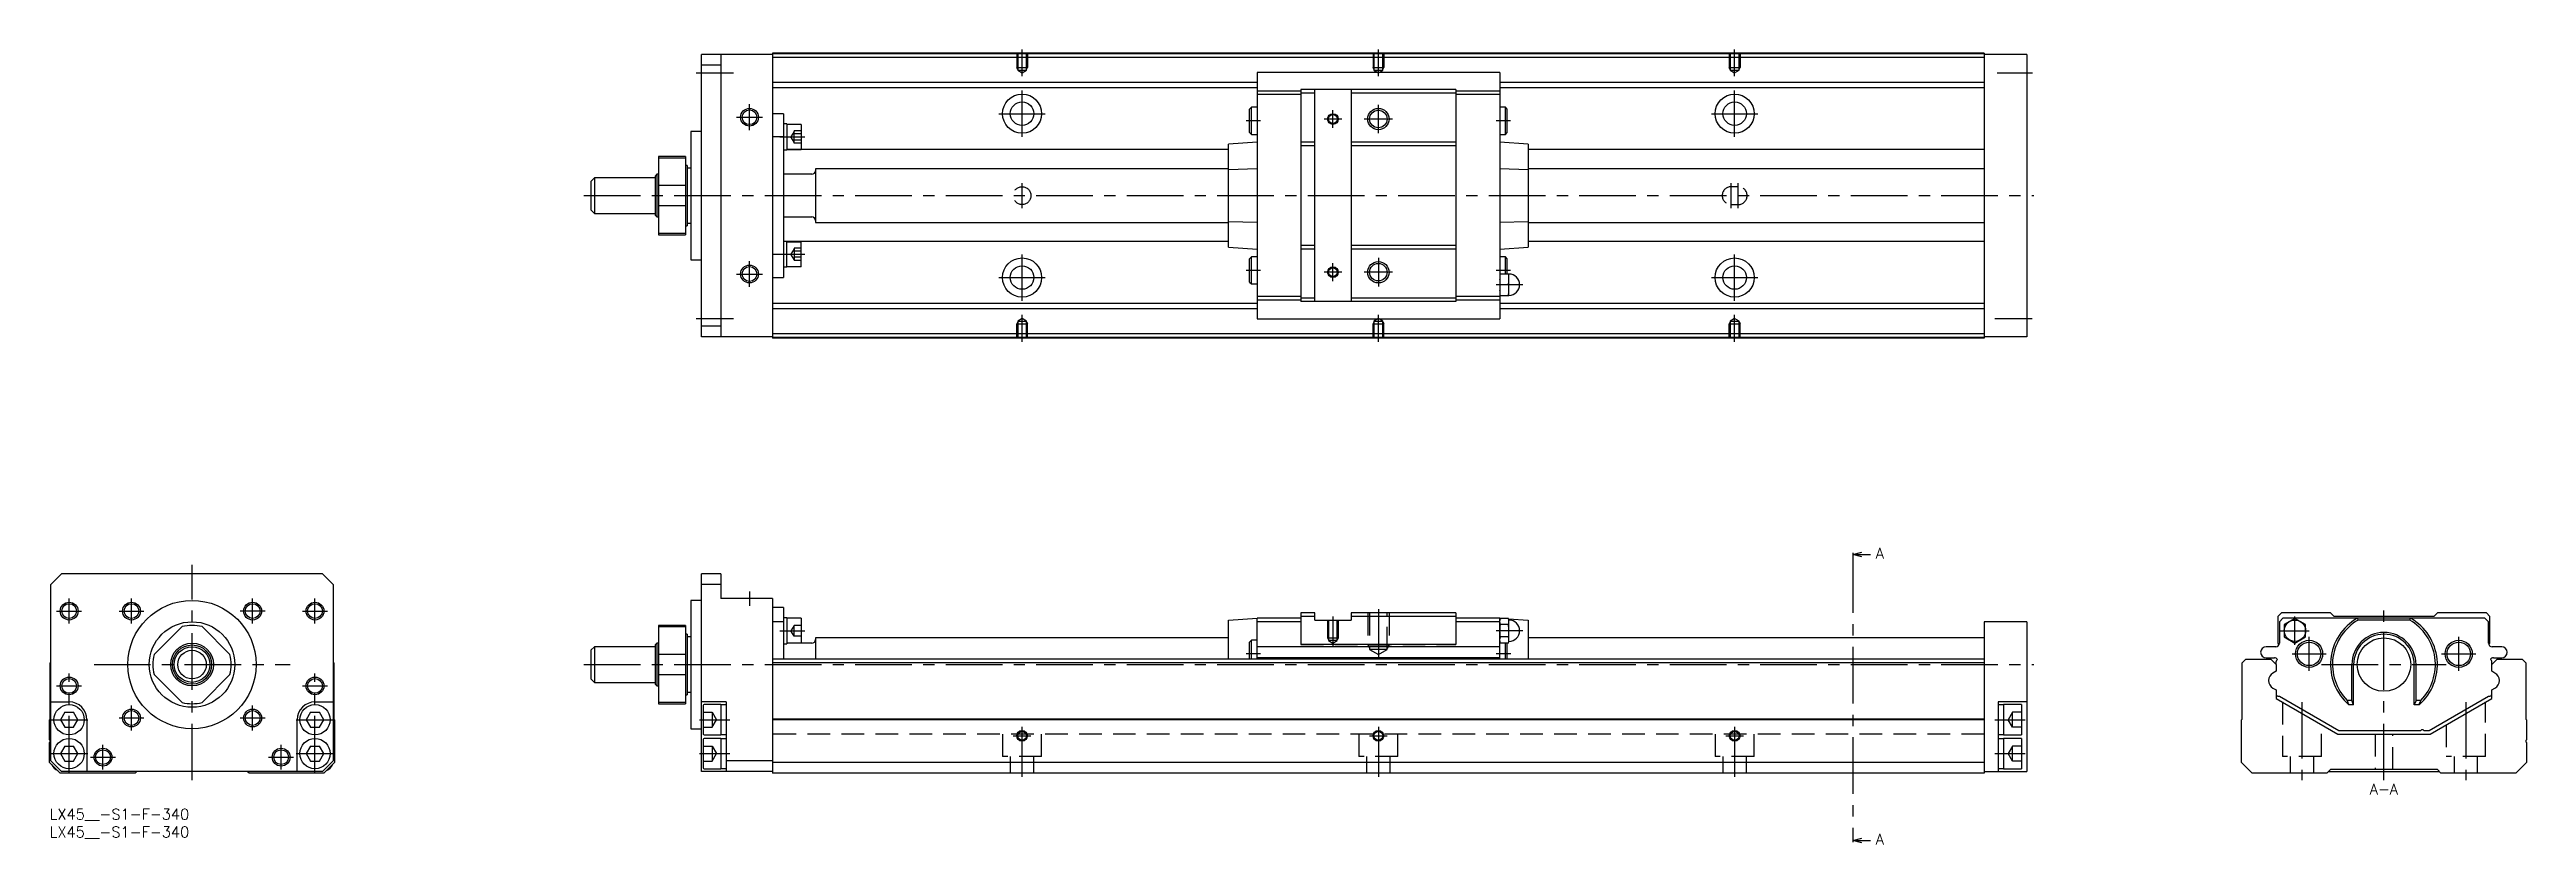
# Model space of a CAD drawing. Extents: x 0 to 695, y -10 to 213.
import ezdxf

# ---------------------------------------------------------------- set-up
doc = ezdxf.new("R2010")
doc.units = 0
doc.header["$LTSCALE"] = 0.5
doc.linetypes.add('CENTER', pattern=[50.8, 31.75, -6.35, 6.35, -6.35])
doc.linetypes.add('DASHED', pattern=[19.05, 12.7, -6.35])
for name, color, linetype in [('MSM_CENTER', 1, 'CENTER'), ('MSM_CONTINUOUS', 7, 'CONTINUOUS'), ('MSM_DASHED', 4, 'DASHED'), ('MSM_NARROW', 5, 'CONTINUOUS'), ('MSM_PART_NUMBER', 7, 'CONTINUOUS')]:
    doc.layers.add(name, color=color, linetype=linetype)
doc.styles.get("Standard").update_dxf_attribs({"font": 'txt.shx', "height": 3, "bigfont": 'bigfont.shx'})

# ---------------------------------------------------------------- blocks, each defined once
blk = doc.blocks.new('*U22')
at = {"layer": 'MSM_PART_NUMBER'}
blk.add_text('LX45__-S1-F-340', height=3, dxfattribs=at).set_placement((0, -3))
blk = doc.blocks.new('*U23')
at = {"layer": 'MSM_PART_NUMBER'}
blk.add_text('LX45__-S1-F-340', height=3, dxfattribs=at).set_placement((0, -8))

msp = doc.modelspace()

# ---------------------------------------------------------------- linework, layer by layer
at = {"layer": 'MSM_CENTER'}
for p, q in [((272.95, 205.61), (272.95, 213.12)), ((372.95, 205.61), (372.95, 213.12)), ((472.95, 205.61), (472.95, 213.12)), ((181.45, 206.62), (191.95, 206.62)), ((272.95, 188.62), (272.95, 201.62)), ((472.95, 188.62), (472.95, 201.62)), ((546.62, 206.62), (556.57, 206.62)), ((196.45, 190.5), (196.45, 197.75)), ((266.45, 195.12), (279.44, 195.12)), ((360.2, 191.12), (360.2, 196.12)), ((372.95, 189.62), (372.95, 197.62)), ((466.45, 195.12), (479.45, 195.12)), ((192.82, 194.12), (200.07, 194.12)), ((204.95, 188.58), (211.95, 188.58)), ((339.85, 193.12), (335.86, 193.12)), ((362.7, 193.62), (357.7, 193.62)), ((376.95, 193.62), (368.95, 193.62)), ((410.06, 193.12), (406.03, 193.12)), ((272.95, 168.62), (272.95, 175.62)), ((471.95, 168.62), (471.95, 175.62)), ((473.95, 168.62), (473.95, 175.62)), ((149.95, 172.12), (556.95, 172.12)), ((196.45, 146.5), (196.45, 153.75)), ((204.95, 155.67), (211.95, 155.67)), ((272.95, 142.62), (272.95, 155.62)), ((360.2, 148.12), (360.2, 153.12)), ((372.95, 154.62), (372.95, 146.62)), ((472.95, 142.62), (472.95, 155.62)), ((192.82, 150.12), (200.07, 150.12)), ((266.45, 149.12), (279.45, 149.12)), ((339.85, 151.12), (335.86, 151.12)), ((362.7, 150.62), (357.7, 150.62)), ((376.95, 150.62), (368.95, 150.62)), ((410.06, 151.12), (406.03, 151.12)), ((413.54, 147.12), (406.06, 147.12)), ((466.45, 149.12), (479.45, 149.12)), ((181.45, 137.62), (191.95, 137.62)), ((272.95, 131.12), (272.95, 138.63)), ((372.95, 131.12), (372.95, 138.63)), ((472.95, 131.12), (472.95, 138.63)), ((545.95, 137.62), (556.45, 137.62)), ((506.11, 70.87), (506.11, -8.37)), ((40, 8), (40, 68.5)), ((5.5, 52), (5.5, 59)), ((23, 52), (23, 59)), ((57, 52), (57, 59)), ((74.5, 52), (74.5, 59)), ((196.45, 61), (196.45, 57)), ((372.95, 56), (372.95, 42.3)), ((655.18, 8), (655.18, 56)), ((2, 55.5), (9, 55.5)), ((19.5, 55.5), (26.5, 55.5)), ((60.5, 55.5), (53.5, 55.5)), ((71, 55.5), (78, 55.5)), ((204.95, 50), (211.95, 50)), ((360.2, 54), (360.2, 45.5)), ((413.54, 50), (406.06, 50)), ((626.18, 50), (634.18, 50)), ((630.18, 46), (630.18, 54)), ((339.85, 43.5), (335.86, 43.5)), ((410.09, 43.5), (406.06, 43.5)), ((629.38, 43.5), (638.98, 43.5)), ((634.18, 38.7), (634.18, 48.3)), ((671.38, 43.5), (680.98, 43.5)), ((676.18, 38.7), (676.18, 48.3)), ((5.5, 10.25), (5.5, 38)), ((12.5, 40.5), (67.5, 40.5)), ((74.5, 10.25), (74.5, 38)), ((149.95, 40.5), (556.95, 40.5)), ((637.68, 40.5), (672.68, 40.5)), ((2, 34.5), (9, 34.5)), ((23, 22), (23, 29)), ((57, 22), (57, 29)), ((71, 34.5), (78, 34.5)), ((632.18, 29.97), (632.18, 8)), ((678.18, 29.97), (678.18, 8)), ((0.25, 25), (10.75, 25)), ((19.5, 25.5), (26.5, 25.5)), ((53.5, 25.5), (60.5, 25.5)), ((69.25, 25), (79.75, 25)), ((182.45, 25), (190.95, 25)), ((272.95, 9), (272.95, 23)), ((372.95, 23), (372.95, 9)), ((472.95, 23), (472.95, 9)), ((545.95, 25), (554.45, 25)), ((0.25, 15.5), (10.75, 15.5)), ((11.5, 14.5), (18.5, 14.5)), ((15, 11), (15, 18)), ((61.5, 14.5), (68.5, 14.5)), ((65, 11), (65, 18)), ((69.25, 15.5), (79.75, 15.5)), ((182.45, 15.5), (190.95, 15.5)), ((270.45, 20.5), (275.45, 20.5)), ((370.45, 20.5), (375.45, 20.5)), ((470.45, 20.5), (475.45, 20.5)), ((545.95, 15.5), (554.45, 15.5))]:
    msp.add_line(p, q, dxfattribs=at)
at = {"layer": 'MSM_CONTINUOUS'}
for p, q in [((202.95, 211.72), (182.95, 211.72)), ((182.95, 132.52), (182.95, 211.72)), ((188.45, 208.72), (182.95, 208.72)), ((188.45, 211.72), (188.45, 132.52)), ((542.95, 212.12), (202.95, 212.12)), ((202.95, 212.12), (202.95, 132.12)), ((542.95, 211.92), (202.95, 211.92)), ((542.95, 210.92), (202.95, 210.92)), ((542.95, 212.12), (542.95, 132.12)), ((554.95, 211.72), (542.95, 211.72)), ((554.95, 211.72), (554.95, 132.52)), ((338.9, 203.87), (202.95, 203.87)), ((338.9, 202.37), (202.95, 202.37)), ((407, 206.72), (338.9, 206.72)), ((338.9, 206.72), (338.9, 137.52)), ((394.7, 201.87), (351.2, 201.87)), ((351.2, 201.87), (351.2, 142.37)), ((355.1, 142.37), (355.1, 201.87)), ((365.3, 201.87), (365.3, 142.37)), ((394.7, 201.87), (394.7, 142.37)), ((407, 206.72), (407, 137.52)), ((542.95, 203.87), (407, 203.87)), ((542.95, 202.37), (407, 202.37)), ((205.95, 195.12), (202.95, 195.12)), ((205.95, 195.12), (205.95, 149.12)), ((337.3, 196.92), (336.8, 196.42)), ((336.8, 189.82), (336.8, 196.42)), ((338.9, 196.92), (337.3, 196.92)), ((337.3, 189.32), (337.3, 196.92)), ((351.2, 201.47), (338.9, 201.47)), ((351.2, 200.47), (338.9, 200.47)), ((355.1, 200.87), (351.2, 200.87)), ((394.7, 200.87), (365.3, 200.87)), ((407, 201.47), (394.7, 201.47)), ((407, 200.47), (394.7, 200.47)), ((408.6, 196.92), (407, 196.92)), ((408.6, 189.32), (408.6, 196.92)), ((409.1, 196.42), (408.6, 196.92)), ((409.1, 189.82), (409.1, 196.42)), ((179.95, 190.12), (179.95, 154.12)), ((182.95, 190.12), (179.95, 190.12)), ((205.95, 188.65), (202.95, 188.65)), ((206.95, 192.23), (205.95, 192.23)), ((206.95, 192.23), (206.95, 184.93)), ((210.95, 192.08), (206.95, 192.08)), ((210.95, 192.08), (210.95, 185.08)), ((336.8, 189.82), (337.3, 189.32)), ((337.3, 189.32), (338.9, 189.32)), ((407, 189.32), (408.6, 189.32)), ((408.6, 189.32), (409.1, 189.82)), ((178.45, 183.12), (170.95, 183.12)), ((170.95, 183.12), (170.95, 161.12)), ((170.95, 182.76), (178.45, 182.76)), ((178.45, 183.12), (178.45, 161.12)), ((205.95, 184.93), (206.95, 184.93)), ((206.95, 185.08), (210.95, 185.08)), ((330.9, 185.05), (206.95, 185.05)), ((338.9, 187.12), (330.9, 186.57)), ((330.9, 157.68), (330.9, 186.57)), ((355.1, 187.12), (351.2, 187.12)), ((355.1, 186.12), (351.2, 186.12)), ((394.7, 187.12), (365.3, 187.12)), ((394.7, 186.12), (365.3, 186.12)), ((415, 186.57), (407, 187.12)), ((415, 186.57), (415, 157.68)), ((542.95, 185.05), (415, 185.05)), ((152.95, 177.12), (151.95, 176.12)), ((151.95, 176.12), (151.95, 168.12)), ((169.95, 177.12), (152.95, 177.12)), ((152.95, 177.12), (152.95, 167.12)), ((170.45, 178.12), (169.95, 177.62)), ((169.95, 177.62), (169.95, 166.62)), ((170.95, 178.12), (170.45, 178.12)), ((170.45, 178.12), (170.45, 166.12)), ((178.45, 174.92), (170.95, 174.92)), ((178.95, 180.62), (178.45, 180.62)), ((178.95, 180.62), (178.95, 163.62)), ((179.95, 179.87), (178.95, 179.87)), ((213.95, 178.12), (205.95, 178.12)), ((214.95, 179.62), (214.95, 164.62)), ((330.9, 179.62), (214.95, 179.62)), ((338.9, 179.61), (330.9, 179.36)), ((415, 179.36), (407, 179.61)), ((542.95, 179.62), (415, 179.62)), ((151.95, 168.12), (152.95, 167.12)), ((152.95, 167.12), (169.95, 167.12)), ((170.95, 169.33), (178.45, 169.33)), ((169.95, 166.62), (170.45, 166.12)), ((170.45, 166.12), (170.95, 166.12)), ((178.45, 161.49), (170.95, 161.49)), ((170.95, 161.12), (178.45, 161.12)), ((178.45, 163.62), (178.95, 163.62)), ((178.95, 164.37), (179.95, 164.37)), ((205.95, 166.12), (213.95, 166.12)), ((214.95, 164.62), (330.9, 164.62)), ((330.9, 164.89), (338.9, 164.64)), ((407, 164.64), (415, 164.89)), ((415, 164.62), (542.95, 164.62)), ((179.95, 154.12), (182.95, 154.12)), ((205.95, 155.6), (202.95, 155.6)), ((205.95, 159.32), (206.95, 159.32)), ((206.95, 152.02), (206.95, 159.32)), ((330.9, 159.2), (206.95, 159.2)), ((206.95, 159.17), (210.95, 159.17)), ((210.95, 152.17), (210.95, 159.17)), ((330.9, 157.68), (338.9, 157.12)), ((337.3, 154.92), (336.8, 154.42)), ((336.8, 147.82), (336.8, 154.42)), ((338.9, 154.92), (337.3, 154.92)), ((337.3, 147.32), (337.3, 154.92)), ((355.1, 158.12), (351.2, 158.12)), ((355.1, 157.12), (351.2, 157.12)), ((394.7, 158.12), (365.3, 158.12)), ((394.7, 157.12), (365.3, 157.12)), ((407, 157.12), (415, 157.68)), ((408.6, 154.92), (407, 154.92)), ((409.1, 154.42), (408.6, 154.92)), ((408.6, 150.12), (408.6, 154.92)), ((409.1, 150.12), (409.1, 154.42)), ((542.95, 159.2), (415, 159.2)), ((202.95, 149.12), (205.95, 149.12)), ((206.95, 152.02), (205.95, 152.02)), ((210.95, 152.17), (206.95, 152.17)), ((336.8, 147.82), (337.3, 147.32)), ((337.3, 147.32), (338.9, 147.32)), ((409.6, 150.12), (407, 150.12)), ((409.47, 147.12), (407.12, 147.12)), ((409.6, 144.12), (409.6, 150.12)), ((338.9, 141.87), (202.95, 141.87)), ((338.9, 140.37), (202.95, 140.37)), ((351.2, 143.77), (338.9, 143.77)), ((351.2, 142.77), (338.9, 142.77)), ((355.1, 143.37), (351.2, 143.37)), ((394.7, 142.37), (351.2, 142.37)), ((394.7, 143.37), (365.3, 143.37)), ((407, 143.77), (394.7, 143.77)), ((407, 142.77), (394.7, 142.77)), ((407, 144.12), (409.6, 144.12)), ((542.95, 141.87), (407, 141.87)), ((542.95, 140.37), (407, 140.37)), ((188.45, 135.52), (182.95, 135.52)), ((202.95, 132.52), (182.95, 132.52)), ((542.95, 133.32), (202.95, 133.32)), ((542.95, 132.32), (202.95, 132.32)), ((542.95, 132.12), (202.95, 132.12)), ((338.9, 137.52), (407, 137.52)), ((554.95, 132.52), (542.95, 132.52)), ((506.11, 71.37), (508.61, 72.04)), ((506.11, 71.87), (506.11, 70.87)), ((506.11, 71.37), (511.11, 71.37)), ((508.61, 70.7), (506.11, 71.37)), ((3.4, 66), (0.4, 63)), ((0.4, 13.5), (0.4, 63)), ((76.6, 66), (3.4, 66)), ((79.6, 63), (76.6, 66)), ((79.6, 63), (79.6, 13.5)), ((188.45, 66), (182.95, 66)), ((182.95, 10.5), (182.95, 66)), ((188.45, 63), (182.95, 63)), ((188.45, 66), (188.45, 59)), ((182.95, 58.5), (179.95, 58.5)), ((179.95, 58.5), (179.95, 22.5)), ((202.95, 59), (188.45, 59)), ((202.95, 59), (202.95, 10)), ((205.95, 56.5), (202.95, 56.5)), ((205.95, 56.5), (205.95, 42)), ((37.2, 51.14), (29.36, 43.3)), ((50.64, 43.3), (42.8, 51.14)), ((178.45, 51.5), (170.95, 51.5)), ((170.95, 51.5), (170.95, 29.5)), ((170.95, 51.14), (178.45, 51.14)), ((178.45, 51.5), (178.45, 29.5)), ((178.95, 49), (178.45, 49)), ((178.95, 49), (178.95, 32)), ((205.95, 52.5), (202.95, 52.5)), ((206.95, 53.65), (205.95, 53.65)), ((206.95, 53.65), (206.95, 46.35)), ((210.95, 53.5), (206.95, 53.5)), ((210.95, 53.5), (210.95, 46.5)), ((330.9, 53), (338.9, 53.5)), ((330.9, 42), (330.9, 53)), ((351.2, 53.5), (338.9, 53.5)), ((338.9, 42), (338.9, 53.5)), ((351.2, 52.5), (338.9, 52.5)), ((351.2, 55), (351.2, 46.15)), ((355.1, 55), (351.2, 55)), ((355.1, 54), (351.2, 54)), ((355.1, 53), (355.1, 55)), ((355.1, 53), (365.3, 53)), ((365.3, 55), (365.3, 53)), ((394.7, 55), (365.3, 55)), ((394.7, 54), (365.3, 54)), ((394.7, 55), (394.7, 46.15)), ((407, 53.5), (394.7, 53.5)), ((407, 52.5), (394.7, 52.5)), ((407, 53.5), (407.57, 53.46)), ((407, 42), (407, 53.5)), ((407.12, 53.46), (407, 53)), ((407, 52.41), (407, 52.6)), ((409.47, 53.46), (407.12, 53.46)), ((409.47, 51.73), (407.12, 51.73)), ((409.6, 53), (409.47, 53.46)), ((409.5, 53.34), (415, 53)), ((409.6, 47), (409.6, 53)), ((415, 53), (415, 42)), ((554.95, 52.5), (542.95, 52.5)), ((542.95, 52.5), (542.95, 10)), ((554.95, 52.5), (554.95, 10.5)), ((626.43, 55), (625.43, 54)), ((625.43, 54), (625.43, 46.62)), ((626.83, 53.5), (625.83, 52.5)), ((625.83, 52.5), (625.83, 46.5)), ((640.18, 55), (626.43, 55)), ((683.53, 53.5), (626.83, 53.5)), ((630.18, 53.46), (627.18, 51.73)), ((627.18, 51.73), (627.18, 48.27)), ((633.18, 51.73), (630.18, 53.46)), ((633.18, 48.27), (633.18, 51.73)), ((641.18, 54), (640.18, 55)), ((669.18, 54), (641.18, 54)), ((647.7, 53.5), (647.95, 53)), ((662.41, 53), (647.95, 53)), ((662.41, 53), (662.66, 53.5)), ((670.18, 55), (669.18, 54)), ((683.93, 55), (670.18, 55)), ((684.53, 52.5), (683.53, 53.5)), ((684.93, 54), (683.93, 55)), ((684.53, 46.5), (684.53, 52.5)), ((684.93, 46.62), (684.93, 54)), ((152.95, 45.5), (151.95, 44.5)), ((151.95, 44.5), (151.95, 36.5)), ((169.95, 45.5), (152.95, 45.5)), ((152.95, 45.5), (152.95, 35.5)), ((170.45, 46.5), (169.95, 46)), ((169.95, 46), (169.95, 35)), ((170.95, 46.5), (170.45, 46.5)), ((170.45, 46.5), (170.45, 34.5)), ((178.45, 43.3), (170.95, 43.3)), ((179.95, 48.25), (178.95, 48.25)), ((542.95, 42), (202.95, 42)), ((205.95, 46.35), (206.95, 46.35)), ((213.95, 46.5), (206.95, 46.5)), ((214.95, 48), (214.95, 42)), ((330.9, 48), (214.95, 48)), ((337.3, 47.3), (336.8, 46.8)), ((336.8, 42), (336.8, 46.8)), ((337.3, 42), (337.3, 47.3)), ((338.9, 47.3), (337.3, 47.3)), ((407, 45.5), (338.9, 45.5)), ((407, 42.4), (338.9, 42.4)), ((394.7, 46.15), (351.2, 46.15)), ((407, 47), (407.12, 46.54)), ((409.47, 48.27), (407.12, 48.27)), ((409.47, 46.54), (407.12, 46.54)), ((408.6, 42), (408.6, 46.54)), ((409.1, 42), (409.1, 46.54)), ((409.47, 46.54), (409.6, 47)), ((542.95, 48), (415, 48)), ((615.38, 41), (616.38, 42)), ((616.38, 42), (623.43, 42)), ((624.83, 45.5), (622.13, 45.5)), ((622.13, 42.4), (624.43, 42.4)), ((623.43, 42), (624.93, 40.5)), ((627.18, 48.27), (630.18, 46.54)), ((630.18, 46.54), (633.18, 48.27)), ((685.43, 40.5), (686.93, 42)), ((688.23, 45.5), (685.53, 45.5)), ((685.93, 42.4), (688.23, 42.4)), ((686.93, 42), (693.98, 42)), ((693.98, 42), (694.98, 41)), ((0.2, 41), (0.4, 41.2)), ((0.2, 25.2), (0.2, 41)), ((29.36, 37.7), (37.2, 29.86)), ((42.8, 29.86), (50.64, 37.7)), ((79.6, 41.2), (79.8, 41)), ((79.8, 41), (79.8, 25.2)), ((151.95, 36.5), (152.95, 35.5)), ((152.95, 35.5), (169.95, 35.5)), ((169.95, 35), (170.45, 34.5)), ((170.95, 37.7), (178.45, 37.7)), ((542.95, 41), (202.95, 41)), ((615.38, 25.2), (615.38, 41)), ((624.93, 38.61), (624.03, 38.1)), ((624.88, 41.2), (624.88, 40.55)), ((624.93, 40.5), (624.93, 38.61)), ((646.18, 30.44), (646.18, 40.5)), ((646.68, 29.22), (646.68, 40.5)), ((663.68, 29.22), (663.68, 40.5)), ((664.18, 30.44), (664.18, 40.5)), ((685.43, 38.61), (685.43, 40.5)), ((686.32, 38.1), (685.43, 38.61)), ((685.48, 40.55), (685.48, 41.2)), ((694.98, 41), (694.98, 25.2)), ((0.4, 30), (5.5, 30)), ((74.5, 30), (79.6, 30)), ((170.45, 34.5), (170.95, 34.5)), ((178.45, 29.86), (170.95, 29.86)), ((170.95, 29.5), (178.45, 29.5)), ((178.45, 32), (178.95, 32)), ((178.95, 32.75), (179.95, 32.75)), ((189.95, 30), (182.95, 30)), ((183.45, 29), (183.45, 21)), ((188.45, 29.25), (183.7, 29.25)), ((188.45, 29.25), (188.45, 20.75)), ((189.95, 29.15), (188.45, 29.15)), ((189.95, 30), (189.95, 10.5)), ((546.95, 30), (546.95, 10.5)), ((554.95, 30), (546.95, 30)), ((548.45, 29.15), (546.95, 29.15)), ((553.45, 29.25), (548.45, 29.25)), ((548.45, 29.25), (548.45, 20.75)), ((553.45, 29.25), (553.45, 20.75)), ((624.03, 33.9), (624.93, 33.39)), ((624.93, 33.39), (624.93, 31)), ((624.93, 31), (642.25, 21)), ((625.68, 31.61), (625.88, 31.61)), ((625.88, 31.61), (642.52, 22)), ((646.18, 30.44), (644.82, 30.44)), ((646.68, 29.22), (645.29, 29.22)), ((646.68, 29.22), (646.18, 30.44)), ((664.18, 30.44), (663.68, 29.22)), ((665.07, 29.22), (663.68, 29.22)), ((665.54, 30.44), (664.18, 30.44)), ((667.84, 22), (684.48, 31.61)), ((668.11, 21), (685.43, 31)), ((684.48, 31.61), (684.68, 31.61)), ((685.43, 33.39), (686.32, 33.9)), ((685.43, 31), (685.43, 33.39)), ((0, 25), (0.2, 25.2)), ((0, 19.4), (0, 25)), ((4.27, 27.12), (3.05, 25)), ((3.05, 25), (4.27, 22.88)), ((4.27, 27.12), (6.73, 27.12)), ((4.27, 22.88), (6.73, 22.88)), ((7.95, 25), (6.73, 27.12)), ((6.73, 22.88), (7.95, 25)), ((10.5, 25), (10.5, 10.5)), ((69.5, 10.5), (69.5, 25)), ((73.27, 27.12), (72.05, 25)), ((72.05, 25), (73.27, 22.88)), ((73.27, 27.12), (75.73, 27.12)), ((73.27, 22.88), (75.73, 22.88)), ((76.95, 25), (75.73, 27.12)), ((75.73, 22.88), (76.95, 25)), ((79.8, 25.2), (80, 25)), ((80, 25), (80, 13)), ((179.95, 22.5), (182.95, 22.5)), ((542.95, 25.2), (202.95, 25.2)), ((542.95, 25), (202.95, 25)), ((615.18, 25), (615.38, 25.2)), ((615.18, 13), (615.18, 25)), ((642.25, 21), (668.11, 21)), ((642.52, 22), (665.53, 22)), ((666.33, 22), (667.84, 22)), ((694.98, 25.2), (695.18, 25)), ((695.18, 25), (695.18, 19.4)), ((0, 13), (0, 18.6)), ((4.27, 17.62), (3.05, 15.5)), ((3.05, 15.5), (4.27, 13.38)), ((4.27, 17.62), (6.73, 17.62)), ((7.95, 15.5), (6.73, 17.62)), ((6.73, 13.38), (7.95, 15.5)), ((73.27, 17.62), (72.05, 15.5)), ((72.05, 15.5), (73.27, 13.38)), ((73.27, 17.62), (75.73, 17.62)), ((76.95, 15.5), (75.73, 17.62)), ((75.73, 13.38), (76.95, 15.5)), ((183.45, 19.5), (183.45, 11.5)), ((183.7, 20.75), (188.45, 20.75)), ((188.45, 19.75), (183.7, 19.75)), ((188.45, 20.85), (189.95, 20.85)), ((188.45, 19.75), (188.45, 11.25)), ((189.95, 19.65), (188.45, 19.65)), ((546.95, 20.85), (548.45, 20.85)), ((548.45, 19.65), (546.95, 19.65)), ((548.45, 20.75), (553.45, 20.75)), ((553.45, 19.75), (548.45, 19.75)), ((548.45, 19.75), (548.45, 11.25)), ((553.45, 19.75), (553.45, 11.25)), ((695.18, 18.6), (695.18, 13)), ((3, 10), (0, 13)), ((3.4, 10.5), (0.4, 13.5)), ((24, 10), (3, 10)), ((76.6, 10.5), (3.4, 10.5)), ((4.27, 13.38), (6.73, 13.38)), ((24.5, 10.5), (24, 10)), ((56, 10), (55.5, 10.5)), ((77, 10), (56, 10)), ((73.27, 13.38), (75.73, 13.38)), ((79.6, 13.5), (76.6, 10.5)), ((80, 13), (77, 10)), ((202.95, 10.5), (182.95, 10.5)), ((183.7, 11.25), (188.45, 11.25)), ((188.45, 11.35), (189.95, 11.35)), ((202.95, 13.5), (189.95, 13.5)), ((542.95, 13), (202.95, 13)), ((542.95, 10), (202.95, 10)), ((542.95, 10.5), (554.95, 10.5)), ((546.95, 11.35), (548.45, 11.35)), ((548.45, 11.25), (553.45, 11.25)), ((618.18, 10), (615.18, 13)), ((639.18, 10), (618.18, 10)), ((640.18, 11), (639.18, 10)), ((639.68, 10.5), (670.68, 10.5)), ((670.18, 11), (640.18, 11)), ((671.18, 10), (670.18, 11)), ((692.18, 10), (671.18, 10)), ((695.18, 13), (692.18, 10)), ((506.11, -8.87), (508.61, -8.2)), ((506.11, -8.37), (506.11, -9.37)), ((506.11, -8.87), (511.11, -8.87)), ((508.61, -9.54), (506.11, -8.87))]:
    msp.add_line(p, q, dxfattribs=at)
for centre, radius in [((196.45, 194.12), 2.07), ((272.95, 195.12), 5.5), ((272.95, 195.12), 3.3), ((360.2, 193.62), 1.23), ((372.95, 193.62), 2.46), ((472.95, 195.12), 5.5), ((472.95, 195.12), 3.3), ((272.95, 149.12), 5.5), ((372.95, 150.62), 2.46), ((472.95, 149.12), 5.5), ((196.45, 150.12), 2.07), ((272.95, 149.12), 3.3), ((360.2, 150.62), 1.23), ((472.95, 149.12), 3.3), ((5.5, 55.5), 2.07), ((23, 55.5), 2.07), ((40, 40.5), 18), ((57, 55.5), 2.07), ((74.5, 55.5), 2.07), ((40, 40.5), 12), ((630.18, 50), 3), ((40, 40.5), 6), ((40, 40.5), 5.5), ((40, 40.5), 5), ((40, 40.5), 4), ((634.18, 43.5), 3.8), ((634.18, 43.5), 3.3), ((655.18, 40.5), 7.5), ((676.18, 43.5), 3.8), ((676.18, 43.5), 3.3), ((5.5, 34.5), 2.07), ((74.5, 34.5), 2.07), ((5.5, 25), 4.25), ((74.5, 25), 4.25), ((23, 25.5), 2.07), ((57, 25.5), 2.07), ((272.95, 20.5), 1.23), ((372.95, 20.5), 1.23), ((472.95, 20.5), 1.23), ((5.5, 15.5), 4.25), ((15, 14.5), 2.07), ((65, 14.5), 2.07), ((74.5, 15.5), 4.25)]:
    msp.add_circle(centre, radius, dxfattribs=at)
for centre, radius, start, end in [((213.95, 179.12), 1, 270, 0), ((213.95, 165.12), 1, 0, 90), ((416.69, 148.58), 9.69, 170.8086, 179.713), ((416.69, 148.67), 9.7, 180.28862, 189.18978), ((416.69, 145.58), 9.69, 170.8086, 179.713), ((399.9, 148.58), 9.7, 0.28862, 9.18978), ((399.9, 148.67), 9.69, 350.8086, 359.713), ((399.9, 145.58), 9.7, 0.28862, 9.18978), ((409.6, 147.12), 3, 270, 90), ((416.69, 145.67), 9.7, 180.28862, 189.18978), ((399.9, 145.67), 9.69, 350.8086, 359.713), ((40, 40.5), 11, 75.27264, 104.72736), ((410.3, 52.57), 3.31, 164.22771, 179.4294), ((410.3, 52.63), 3.31, 180.57378, 195.76911), ((419.88, 49.95), 12.89, 172.03062, 179.75617), ((420.45, 50.1), 13.46, 180.40698, 187.80623), ((406.29, 52.56), 3.31, 0.57378, 15.76911), ((406.29, 52.63), 3.31, 344.22771, 359.4294), ((396.7, 49.94), 12.89, 0.24521, 7.968), ((396.14, 50.1), 13.46, 352.19377, 359.59302), ((409.6, 50), 3, 270, 90), ((655.18, 40.5), 15, 119.92643, 228.76392), ((655.18, 40.5), 14.44, 120.05097, 224.15139), ((655.18, 40.5), 9, 0, 180), ((655.18, 40.5), 8.5, 0, 180), ((655.18, 40.5), 14.44, 315.84861, 59.94903), ((655.18, 40.5), 15, 311.23608, 60.07357), ((40, 40.5), 11, 165.27264, 194.72736), ((40, 40.5), 11, 345.27264, 14.72736), ((213.95, 47.5), 1, 270, 0), ((410.3, 47.37), 3.31, 164.22771, 179.4294), ((410.3, 47.44), 3.31, 180.57378, 195.76911), ((406.29, 47.37), 3.31, 0.57378, 15.76911), ((406.29, 47.43), 3.31, 344.22771, 359.4294), ((622.13, 43.95), 1.55, 90, 270), ((624.43, 41.4), 1, 30.09191, 90), ((624.83, 46.5), 1, 270, 0), ((625.68, 41.2), 0.8, 118.74892, 180), ((625.93, 46.62), 0.5, 180, 251.07258), ((685.53, 46.5), 1, 180, 270), ((684.43, 46.62), 0.5, 289.00551, 0), ((685.93, 41.4), 1, 90, 149.90809), ((684.68, 41.2), 0.8, 0, 61.25108), ((688.23, 43.95), 1.55, 270, 90), ((625.33, 35.85), 2.6, 120.00003, 176.58933), ((625.33, 36.15), 2.6, 183.41067, 239.99996), ((685.02, 35.85), 2.6, 3.41067, 59.99996), ((685.02, 36.15), 2.6, 300.00004, 356.58933), ((5.5, 25), 5, 0, 90), ((40, 40.5), 11, 255.27264, 284.72736), ((74.5, 25), 5, 90, 180), ((183.7, 29), 0.25, 90, 180), ((625.68, 32.41), 0.8, 200.37237, 270), ((658.81, 35.16), 14.76, 198.65668, 203.74193), ((651.47, 35.2), 14.86, 336.27386, 341.32752), ((684.68, 32.41), 0.8, 270, 339.63587), ((183.7, 21), 0.25, 180, 270), ((665.93, 21.7), 0.5, 36.8699, 143.1301), ((-0.3, 19), 0.5, 306.8699, 53.1301), ((183.7, 19.5), 0.25, 90, 180), ((695.48, 19), 0.5, 126.8699, 233.1301), ((3.4, 13.5), 3, 201.81505, 248.18495), ((76.6, 13.5), 3, 291.81368, 338.18632), ((183.7, 11.5), 0.25, 180, 270)]:
    msp.add_arc(centre, radius, start, end, dxfattribs=at)
at = {"layer": 'MSM_DASHED'}
for p, q in [((271.45, 212.12), (271.45, 208.12)), ((271.72, 212.12), (271.72, 207.32)), ((274.18, 207.32), (274.18, 212.12)), ((274.45, 212.12), (274.45, 208.12)), ((371.45, 212.12), (371.45, 208.12)), ((371.72, 212.12), (371.72, 207.32)), ((374.18, 207.32), (374.18, 212.12)), ((374.45, 212.12), (374.45, 208.12)), ((471.45, 212.12), (471.45, 208.12)), ((471.72, 212.12), (471.72, 207.32)), ((474.18, 207.32), (474.18, 212.12)), ((474.45, 212.12), (474.45, 208.12)), ((271.45, 208.12), (274.45, 208.12)), ((271.72, 207.66), (271.45, 208.12)), ((271.72, 207.32), (272.95, 206.61)), ((271.72, 207.32), (274.18, 207.32)), ((272.95, 206.61), (274.18, 207.32)), ((274.18, 207.66), (274.45, 208.12)), ((371.45, 208.12), (374.45, 208.12)), ((371.72, 207.66), (371.45, 208.12)), ((371.72, 207.32), (372.76, 206.72)), ((371.72, 207.32), (374.18, 207.32)), ((373.14, 206.72), (374.18, 207.32)), ((374.18, 207.66), (374.45, 208.12)), ((471.45, 208.12), (474.45, 208.12)), ((471.72, 207.66), (471.45, 208.12)), ((471.72, 207.32), (472.95, 206.61)), ((471.72, 207.32), (474.18, 207.32)), ((472.95, 206.61), (474.18, 207.32)), ((474.18, 207.66), (474.45, 208.12)), ((208.95, 190.08), (208.08, 188.58)), ((208.95, 187.08), (208.08, 188.58)), ((208.95, 186.85), (208.95, 190.31)), ((210.95, 190.31), (208.95, 190.31)), ((210.95, 189.45), (208.95, 189.45)), ((210.95, 187.71), (208.95, 187.71)), ((210.95, 186.85), (208.95, 186.85)), ((473.95, 174.62), (471.95, 174.62)), ((471.95, 169.62), (473.95, 169.62)), ((208.95, 157.17), (208.08, 155.67)), ((208.95, 154.17), (208.08, 155.67)), ((208.95, 157.4), (208.95, 153.94)), ((210.95, 157.4), (208.95, 157.4)), ((210.95, 156.54), (208.95, 156.54)), ((210.95, 154.8), (208.95, 154.8)), ((210.95, 153.94), (208.95, 153.94)), ((271.72, 136.59), (271.45, 136.12)), ((271.45, 132.12), (271.45, 136.12)), ((271.45, 136.12), (274.45, 136.12)), ((272.95, 137.63), (271.72, 136.92)), ((271.72, 136.92), (271.72, 132.12)), ((271.72, 136.92), (274.18, 136.92)), ((274.18, 136.92), (272.95, 137.63)), ((274.18, 132.12), (274.18, 136.92)), ((274.18, 136.59), (274.45, 136.12)), ((274.45, 132.12), (274.45, 136.12)), ((371.72, 136.59), (371.45, 136.12)), ((371.45, 132.12), (371.45, 136.12)), ((371.45, 136.12), (374.45, 136.12)), ((372.76, 137.52), (371.72, 136.92)), ((371.72, 136.92), (371.72, 132.12)), ((371.72, 136.92), (374.18, 136.92)), ((374.18, 136.92), (373.14, 137.52)), ((374.18, 132.12), (374.18, 136.92)), ((374.18, 136.59), (374.45, 136.12)), ((374.45, 132.12), (374.45, 136.12)), ((471.72, 136.59), (471.45, 136.12)), ((471.45, 132.12), (471.45, 136.12)), ((471.45, 136.12), (474.45, 136.12)), ((472.95, 137.63), (471.72, 136.92)), ((471.72, 136.92), (471.72, 132.12)), ((471.72, 136.92), (474.18, 136.92)), ((474.18, 136.92), (472.95, 137.63)), ((474.18, 132.12), (474.18, 136.92)), ((474.18, 136.59), (474.45, 136.12)), ((474.45, 132.12), (474.45, 136.12)), ((208.95, 51.5), (208.08, 50)), ((208.95, 48.5), (208.08, 50)), ((208.95, 48.5), (208.95, 51.5)), ((210.95, 51.5), (208.95, 51.5)), ((208.95, 50), (210.95, 50)), ((358.7, 53), (358.7, 48)), ((358.97, 53), (358.97, 47.21)), ((361.43, 47.21), (361.43, 53)), ((361.7, 53), (361.7, 48)), ((369.95, 55), (369.95, 46)), ((370.49, 55), (370.49, 44.72)), ((375.4, 44.72), (375.4, 55)), ((375.95, 55), (375.95, 46)), ((210.95, 48.5), (208.95, 48.5)), ((351.2, 46.15), (394.7, 46.15)), ((358.7, 48), (361.7, 48)), ((358.7, 48), (358.97, 47.53)), ((358.97, 47.21), (360.2, 46.5)), ((361.43, 47.21), (358.97, 47.21)), ((360.2, 46.5), (361.43, 47.21)), ((361.7, 48), (361.43, 47.53)), ((369.95, 46), (370.49, 45.06)), ((369.95, 46), (375.95, 46)), ((370.49, 44.72), (372.95, 43.3)), ((375.4, 44.72), (370.49, 44.72)), ((372.95, 43.3), (375.4, 44.72)), ((375.95, 46), (375.4, 45.06)), ((626.68, 29.99), (626.68, 14.7)), ((683.68, 14.7), (683.68, 29.99)), ((183.45, 27.12), (185.95, 27.12)), ((183.45, 25), (185.95, 25)), ((183.45, 22.88), (185.95, 22.88)), ((185.95, 27.12), (185.95, 22.88)), ((185.95, 27.12), (187.17, 25)), ((185.95, 22.88), (187.17, 25)), ((542.95, 25.2), (202.95, 25.2)), ((542.95, 25), (202.95, 25)), ((542.95, 21), (202.95, 21)), ((267.45, 21), (267.45, 14.7)), ((278.45, 14.7), (278.45, 21)), ((367.45, 21), (367.45, 14.7)), ((378.45, 14.7), (378.45, 21)), ((467.45, 21), (467.45, 14.7)), ((478.45, 14.7), (478.45, 21)), ((550.95, 27.12), (549.72, 25)), ((550.95, 22.88), (549.72, 25)), ((553.45, 27.12), (550.95, 27.12)), ((550.95, 22.88), (550.95, 27.12)), ((550.95, 25), (553.45, 25)), ((553.45, 22.88), (550.95, 22.88)), ((637.68, 14.7), (637.68, 23.64)), ((652.68, 21), (652.68, 11)), ((657.68, 11), (657.68, 21)), ((672.68, 23.64), (672.68, 14.7)), ((183.45, 17.62), (185.95, 17.62)), ((183.45, 15.5), (185.95, 15.5)), ((185.95, 17.62), (187.17, 15.5)), ((185.95, 17.62), (185.95, 13.38)), ((185.95, 13.38), (187.17, 15.5)), ((278.45, 14.7), (267.45, 14.7)), ((269.65, 14.7), (269.65, 10)), ((276.25, 10), (276.25, 14.7)), ((378.45, 14.7), (367.45, 14.7)), ((369.65, 14.7), (369.65, 10)), ((376.25, 10), (376.25, 14.7)), ((478.45, 14.7), (467.45, 14.7)), ((469.65, 14.7), (469.65, 10)), ((476.25, 10), (476.25, 14.7)), ((550.95, 17.62), (549.72, 15.5)), ((550.95, 13.38), (549.72, 15.5)), ((550.95, 13.38), (550.95, 17.62)), ((553.45, 17.62), (550.95, 17.62)), ((550.95, 15.5), (553.45, 15.5)), ((637.68, 14.7), (626.68, 14.7)), ((628.88, 14.7), (628.88, 10)), ((635.48, 10), (635.48, 14.7)), ((683.68, 14.7), (672.68, 14.7)), ((674.88, 14.7), (674.88, 10)), ((681.48, 10), (681.48, 14.7)), ((183.45, 13.38), (185.95, 13.38)), ((553.45, 13.38), (550.95, 13.38))]:
    msp.add_line(p, q, dxfattribs=at)
msp.add_circle((272.95, 172.12), 2.5, dxfattribs=at)
for centre, start, end in [((471.95, 172.12), 90, 270), ((473.95, 172.12), 270, 90)]:
    msp.add_arc(centre, 2.5, start, end, dxfattribs=at)
at = {"layer": 'MSM_NARROW'}
for centre, radius in [((196.45, 194.12), 2.5), ((360.2, 193.62), 1.5), ((372.95, 193.62), 3), ((372.95, 150.62), 3), ((196.45, 150.12), 2.5), ((360.2, 150.62), 1.5), ((5.5, 55.5), 2.5), ((23, 55.5), 2.5), ((57, 55.5), 2.5), ((74.5, 55.5), 2.5), ((5.5, 34.5), 2.5), ((74.5, 34.5), 2.5), ((23, 25.5), 2.5), ((57, 25.5), 2.5), ((272.95, 20.5), 1.5), ((372.95, 20.5), 1.5), ((472.95, 20.5), 1.5), ((15, 14.5), 2.5), ((65, 14.5), 2.5)]:
    msp.add_circle(centre, radius, dxfattribs=at)

# ---------------------------------------------------------------- block references
at = {"layer": 'MSM_CONTINUOUS'}
for name in ['*U22', '*U23']:
    msp.add_blockref(name, (0, 0), dxfattribs=at)

# ---------------------------------------------------------------- texts
at = {"layer": 'MSM_PART_NUMBER'}
for s, p in [('A', (512.53, 70.24)), ('A-A', (651.18, 4.04)), ('A', (512.53, -10))]:
    msp.add_text(s, height=3, dxfattribs=at).set_placement(p)

doc.saveas('drawing.dxf')
